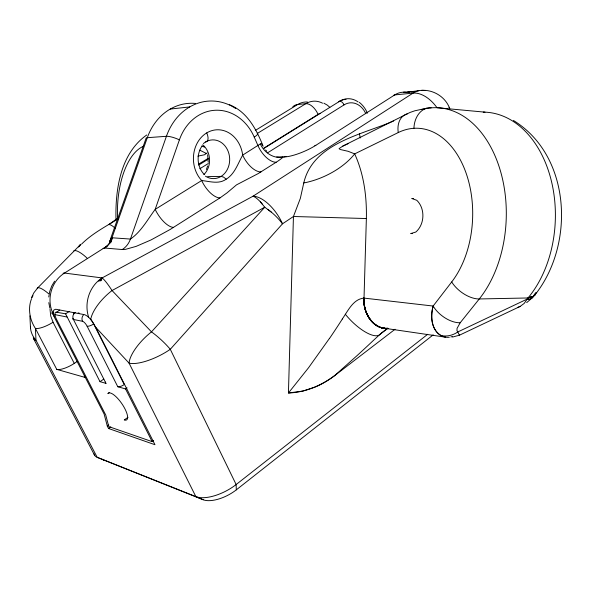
<?xml version="1.0" encoding="UTF-8"?>
<svg xmlns="http://www.w3.org/2000/svg" width="591" height="591" viewBox="0 0 591 591"><rect width="100%" height="100%" fill="white"/><g stroke="black" fill="none" stroke-linecap="round" stroke-linejoin="round"><path stroke-width="0.89" d="M445.422 337.151L386.174 328.493C371.318 327.813 363.214 311.45 364.019 298.1L366.368 218.537C366.856 196.53 363.886 174.049 354.681 153.882L348.188 151.318L340.113 149.464L339.071 148.644L342.78 146.11L410.036 112.445L414.845 110.783L426.865 108.197M111.16 241.8L110.295 240.574L110.473 239.074L146.132 138.109A9.655 2.091 19.6 0 1 147.307 137.688L166.426 136.292A9.899 2.209 19.5 0 1 179.391 139.868A48.765 41.274 87.5 0 1 215.708 110.236A48.765 41.274 87.5 0 1 254.233 137.09L257.971 145.622A19.348 9.944 58.3 0 0 276.196 162.23A28.324 6.893 -23.8 0 0 283.17 156.984L284.544 156.933A4.787 3.915 88.4 0 1 286.007 156.416M395.076 329.246L334.558 375.699C321.223 385.568 305.178 392.483 288.438 392.993L293.439 216.498L300.324 198.421L303.767 182.966A52.968 28.531 -24.5 0 0 354.689 153.882L398.26 132.554A87.808 57.977 -88.1 0 1 465.885 172.52A87.808 57.977 -88.1 0 1 451.709 281.944L433.137 306.042C430.108 316.621 431.445 331.891 443.095 336.523A33.635 20.707 87.1 0 0 449.315 337.247M303.767 182.966C312.971 143.096 361.906 134.822 393.687 120.948M48.765 296.963L49.755 291.356L51.735 286.029L54.608 281.19M103.085 248.479L104.651 248.028L122.293 249.535L125.484 249.358L136.144 246.373L151.082 239.916L170.164 229.471L219.948 197.926L227.047 192.851L236.533 184.85L258.164 173.606L276.196 162.23M153.645 440.546L152.16 441.632L108.796 426.613L105.737 415.03L56.662 319.598A9.626 3.11 56.9 0 1 54.911 314.626L55.126 312.838L55.931 312.122L65.571 313.828L100.012 381.668L105.988 383.367L73.432 319.48A5.201 4.684 -75.8 0 1 73.557 314.301L73.712 313.585L75.338 312.366L74.104 312.942M85.311 377.486L55.451 319.303C53.966 316.828 50.959 309.691 55.746 309.233L84.838 314.73C90.098 317.138 93.134 322.812 95.89 327.65L154.96 444.713L108.552 428.505L107.311 426.096L104.105 414.01L85.311 377.486L56.751 369.375L35.416 328.441A35.305 33.724 49.9 0 1 31.648 320.994C29.048 313.865 28.678 305.739 31.582 298.647M101.15 280.688L102.11 277.933L253.022 196.212L413.028 93.112A28.176 21.269 87.5 0 1 424.848 90.549M179.391 139.868L155.189 209.369C147.551 219.564 141.086 231.82 130.441 239.06L112.659 237.826A22.214 9.766 -67.2 0 0 111.965 237.818M63.089 273.286A15.004 5.142 57.3 0 1 64.522 273.057L107.008 246.107L104.341 248.035A19.754 17.597 85.2 0 0 111.965 237.826L147.307 137.688A56.677 48.595 87.2 0 1 195.599 103.462M206.385 169.499L207.618 165.997M110.251 240.057L109.638 241.49L110.295 240.574L109.911 242.332L110.451 241.076M452.514 337.069L459.488 335.178L520.073 306.463L524.136 303.464L528.177 297.768L533.119 296.549L534.958 294.879L535.941 292.767M530.851 297.428L533.178 296.475L534.958 294.879L536.015 292.678M31.552 297.48L33.916 292.744L37.765 287.832L80.716 244.327L78.47 247.001M31.877 297.864L32.978 295.663M202.004 146.08C196.057 154.635 197.017 167.275 204.434 174.663M100.293 280.976L102.11 277.933A31.633 4.292 61.2 0 1 112.039 290.543L151.481 331.861A32.232 8.902 42.1 0 1 170.289 349.296L236.149 484.539L236.282 489.865A25.708 11.613 -27.4 0 1 203.171 499.75L97.197 457.331A27.482 10.535 -28.3 0 1 94.087 453.91M342.248 319.037C347.9 311.139 353.078 299.031 364.019 298.1L433.137 306.042A22.495 12.655 37.3 0 0 460.19 322.76L479.264 298.957A108.81 73.121 -88 0 0 500.422 170.902A108.81 73.121 -88 0 0 423.924 108.973M329.505 338.34L308.62 367.654L288.438 392.993L302.917 391.065L314.789 387.194A109.653 89.056 -83.7 0 0 334.55 375.677M460.19 322.76L457.065 328.374L456.961 330.554L458.476 333.331A33.776 0.813 68.5 0 0 459.517 334.986M534.958 294.879C575.028 244.593 571.275 155.876 513.402 120.446M73.557 314.301L75.338 312.366L73.779 313.311M197.852 156.127L204.486 154.776L207.234 152.899M535.476 293.402L533.119 296.549L528.177 297.768A105.759 74.451 -87.9 0 0 551.433 181.201A105.759 74.451 -87.9 0 0 483.268 112.113M534.87 294.2L532.993 296.689L527.999 297.975L479.264 298.957A22.901 12.455 37 0 1 451.709 281.944M110.473 239.074L111.965 237.826M78.958 246.41L80.716 244.327M98.786 281.346L102.11 277.933L64.522 273.057A29.956 27.068 -77.8 0 0 53.375 314.316L54.232 316.724M81.595 244.09C92.211 233.541 105.575 226.582 118.2 218.833M334.558 375.699L357.09 355.583A184.074 24.201 -40.9 0 0 373.571 340.253L381.638 332.844L387.208 328.618M526.692 302.614L532.764 297.369M263.121 146.228L261.65 143.857L260.321 143.916L242.672 155.115C237.87 163.544 234.937 173.776 226.227 179.176C218.773 184.547 209.842 181.334 201.679 180.543L155.189 209.369A20.375 8.71 57.9 0 0 173.473 227.409M236.282 489.865L433.196 334.853M427.685 334.292L236.149 484.539A31.227 13.94 -27.4 0 1 195.857 496.617L97.197 457.331L35.97 340.239A28.324 23.67 -3 0 1 30.414 326.335M387.659 328.5L378.801 335.267A30.444 10.926 45.5 0 1 345.314 314.22M118.444 217.621L108.921 224.528A13.866 5.371 57.8 0 1 115.171 228.333M146.76 134.97C120.557 153.32 115.282 189.26 115.976 219.054M127.996 417.305L124.25 419.972A16.216 5.23 55.4 0 0 124.952 408.861A16.216 5.23 55.4 0 0 110.51 393.022L108.936 392.889L107.865 393.547L109.372 392.498M107.311 426.096L108.818 425.032M108.552 428.505L110.805 426.909M73.062 318.379A5.238 1.507 -26.9 0 0 73.432 319.48L82.541 321.297A5.253 1.766 56.7 0 1 87.136 326.254L117.779 386.713L125.543 388.922L127.058 387.866M100.012 381.668L103.802 379.067M56.751 369.375A14.324 4.477 -27.6 0 0 74.274 363.413L77.34 361.36M65.571 313.828L69.435 311.339M314.855 145.711A4.817 2.608 57.5 0 1 315.816 145.327L394.714 94.915A27.651 21.099 87.4 0 1 406.445 92.388M56.67 312.107L59.78 310.112M267.612 152.803L344.021 104.903A20.862 16.4 87 0 1 365.785 113.657M263.704 148.267L318.054 114.388A12.647 10.106 86.8 0 1 320.544 113.324M263.896 148.4L339.729 101.224A25.147 19.799 87 0 1 358.109 101.933M198.391 164.239L208.49 158.189M199.795 168.753L208.313 163.522M257.639 133.248L305.791 103.691A25.125 20.153 86.7 0 1 322.553 103.189M198.702 165.052L208.106 159.297M255.282 130.448L297.716 104.489A24.896 20.057 86.6 0 1 307.423 102.007M342.78 146.11L348.084 143.687M517.62 307.453L520.073 306.463M530.644 297.672L532.934 296.756L534.685 295.204L535.431 293.705L532.993 296.689L528.177 297.768M418.783 90.696L407.672 92.137L409.511 92.004M170.245 109.054L189.755 106.919M364.285 304.01C365.423 316.022 374.694 329.468 387.992 328.315M276.714 156.925L283.17 156.984A19.222 15.506 48 0 1 260.321 143.916M411.343 91.871L415.015 91.605M403.431 92.181L414.151 91.635M386.174 328.493L388.161 328.426L386.529 328.271M533.71 295.626A22.295 10.113 41.2 0 1 529.211 299.164L526.877 299.223L457.84 331.935A22.015 19.414 -50.5 0 1 440.812 335.481C435.331 332.312 432.546 326.069 431.895 319.982A36.79 24.948 -58 0 1 433.114 306.042M207.692 176.628L221.108 176.391L223.538 177.101L226.227 179.176M387.94 328.389C372.175 329.423 362.881 312.018 363.797 298.071C362.992 311.967 372.19 329.519 388.014 328.404M412.584 233.593L410.745 233.556L415.828 232.034C424.811 224.248 425.328 208.593 416.795 200.297L411.801 198.51L413.641 198.576M366.368 218.537L293.439 216.498L282.498 223.812L170.289 349.296A32.409 10.845 -26.5 0 1 129.074 363.14L95.698 327.281M421.811 90.334C433.639 89.684 445.348 96.99 449.581 108.138M437.111 107.717L485.004 112.157M381.527 327.798L384.904 328.123M527.172 298.913L529.211 299.157M78.167 312.898L79.113 313.075M54.911 314.626L66.968 317.005M203.171 499.75L195.857 496.617L129.074 363.14A32.439 12.115 -43.6 0 1 151.481 331.861L264.775 207.212L260.395 201.893A30.547 8.185 61.2 0 0 253.022 196.212A30.54 14.738 56.5 0 1 282.498 223.812A30.547 12.182 42.1 0 0 271.284 212.088L264.775 207.212L112.039 290.543A31.833 13.194 -43.3 0 0 90.667 319.613M381.653 327.82C370.587 324.252 364.492 312.632 363.857 301.558M201.982 145.94L204.405 147.144M199.751 150.144L206.687 153.638M229.374 104.688C246.905 111.625 256.11 128.757 262.773 145.29M323.846 103.166L327.333 105.146L329.837 107.363M268.055 209.524L271.284 212.088M359.328 102.339C362.94 105.161 365.659 108.966 367.439 113.176M260.395 201.893L262.559 204.383M375.351 324.755L370.069 319.435L366.368 312.595M33.672 338.842L94.634 455.329M50.021 309.3L50.737 316.045L53.042 322.235L74.274 363.413M90.482 318.963A10.49 3.561 56.7 0 1 93.681 323.979L124.265 384.564A5.23 1.817 -27.3 0 1 117.779 386.713M125.543 388.922L152.16 441.632M48.802 302.636L49.858 308.133M207.604 154.739L208.246 162.281M53.131 312.107L53.404 314.375A15.203 4.196 -26.9 0 1 51.853 312.654M363.797 298.071L364.3 305.192M29.897 315.867L30.496 327.998M110.731 241.505L110.768 242.886M93.681 323.979A5.319 1.581 -26.8 0 1 87.136 326.254M82.541 321.297A5.275 4.728 -76.1 0 1 83.464 314.944M105.988 383.367A5.149 1.751 -27.4 0 1 105.53 382.089M260.912 171.929A19.503 9.774 58.2 0 1 242.672 155.115A29.255 24.756 87.5 0 0 206.407 133.086A29.255 24.756 87.5 0 0 201.679 180.543A19.909 9.293 58.1 0 0 219.948 197.926M203.378 143.561A19.377 16.445 87.4 0 1 224.846 145.733A19.377 16.445 87.4 0 1 226.427 171.043A19.377 16.445 87.4 0 1 205.417 176.148M206.732 132.894A9.774 4.654 59.2 0 1 205.572 141.973M202.72 144.765A18.89 16.193 87.2 0 1 203.925 174.559M230.357 105.449A58.147 49.349 87.4 0 0 166.426 136.292L130.441 239.06A20.293 18.144 -86.5 0 1 122.293 249.535M231.14 105.841A58.147 49.349 87.4 0 1 235.706 108.493M343.275 99.776A24.652 19.422 87 0 0 338.702 101.755L339.729 101.224A4.359 2.497 58.5 0 1 344.021 104.903M343.955 99.62A24.652 19.422 87 0 1 346.023 99.325M398.26 132.554A21.394 15.329 64.7 0 1 407.369 113.819M421.546 109.579A108.81 73.121 -88 0 1 423.126 109.165M413.929 128.299A21.801 16.4 88.1 0 1 431.142 107.85M112.659 237.826A19.776 17.833 -86.5 0 1 104.651 248.028M436.875 107.547A28.073 17.324 56.5 0 0 413.028 93.112L394.714 94.915A4.617 2.807 57.7 0 0 393.702 95.35M315.816 145.327A23.78 5.807 -23.3 0 1 284.544 156.933M88.716 317.448A31.707 28.117 -78.7 0 1 102.11 277.933M85.37 377.45A14.938 4.92 -27.4 0 1 84.291 375.979M53.042 322.235A14.487 4.034 -27.2 0 1 35.416 328.441L35.97 340.239A28.39 8.119 -27.2 0 1 33.288 337.727M318.054 114.388A12.574 6.915 58.6 0 0 305.791 103.691L297.716 104.489A24.837 13.512 58.3 0 0 292.804 106.845M360.192 137.991A50.442 0.672 81.8 0 1 359.454 133.721M448.961 107.266A28.457 7.314 -21.8 0 1 449.67 109.224M117.543 217.067A64.197 30.991 -88.5 0 1 143.51 146.25M342.352 319.007A211.785 49.068 -53.4 0 1 329.593 338.333M73.801 250.843A14.088 4.034 43.5 0 1 87.32 258.393M37.218 288.585A14.324 3.553 43.3 0 1 48.61 293.72M265.618 149.974A4.536 2.305 58.1 0 1 266.74 151.266M103.913 460.197A22.635 8.784 -28.4 0 1 102.413 459.296M452.374 336.471A33.635 20.707 87.1 0 1 450.859 336.951M257.233 133.248A9.5 2.113 -23.9 0 1 254.233 137.09"/></g></svg>
